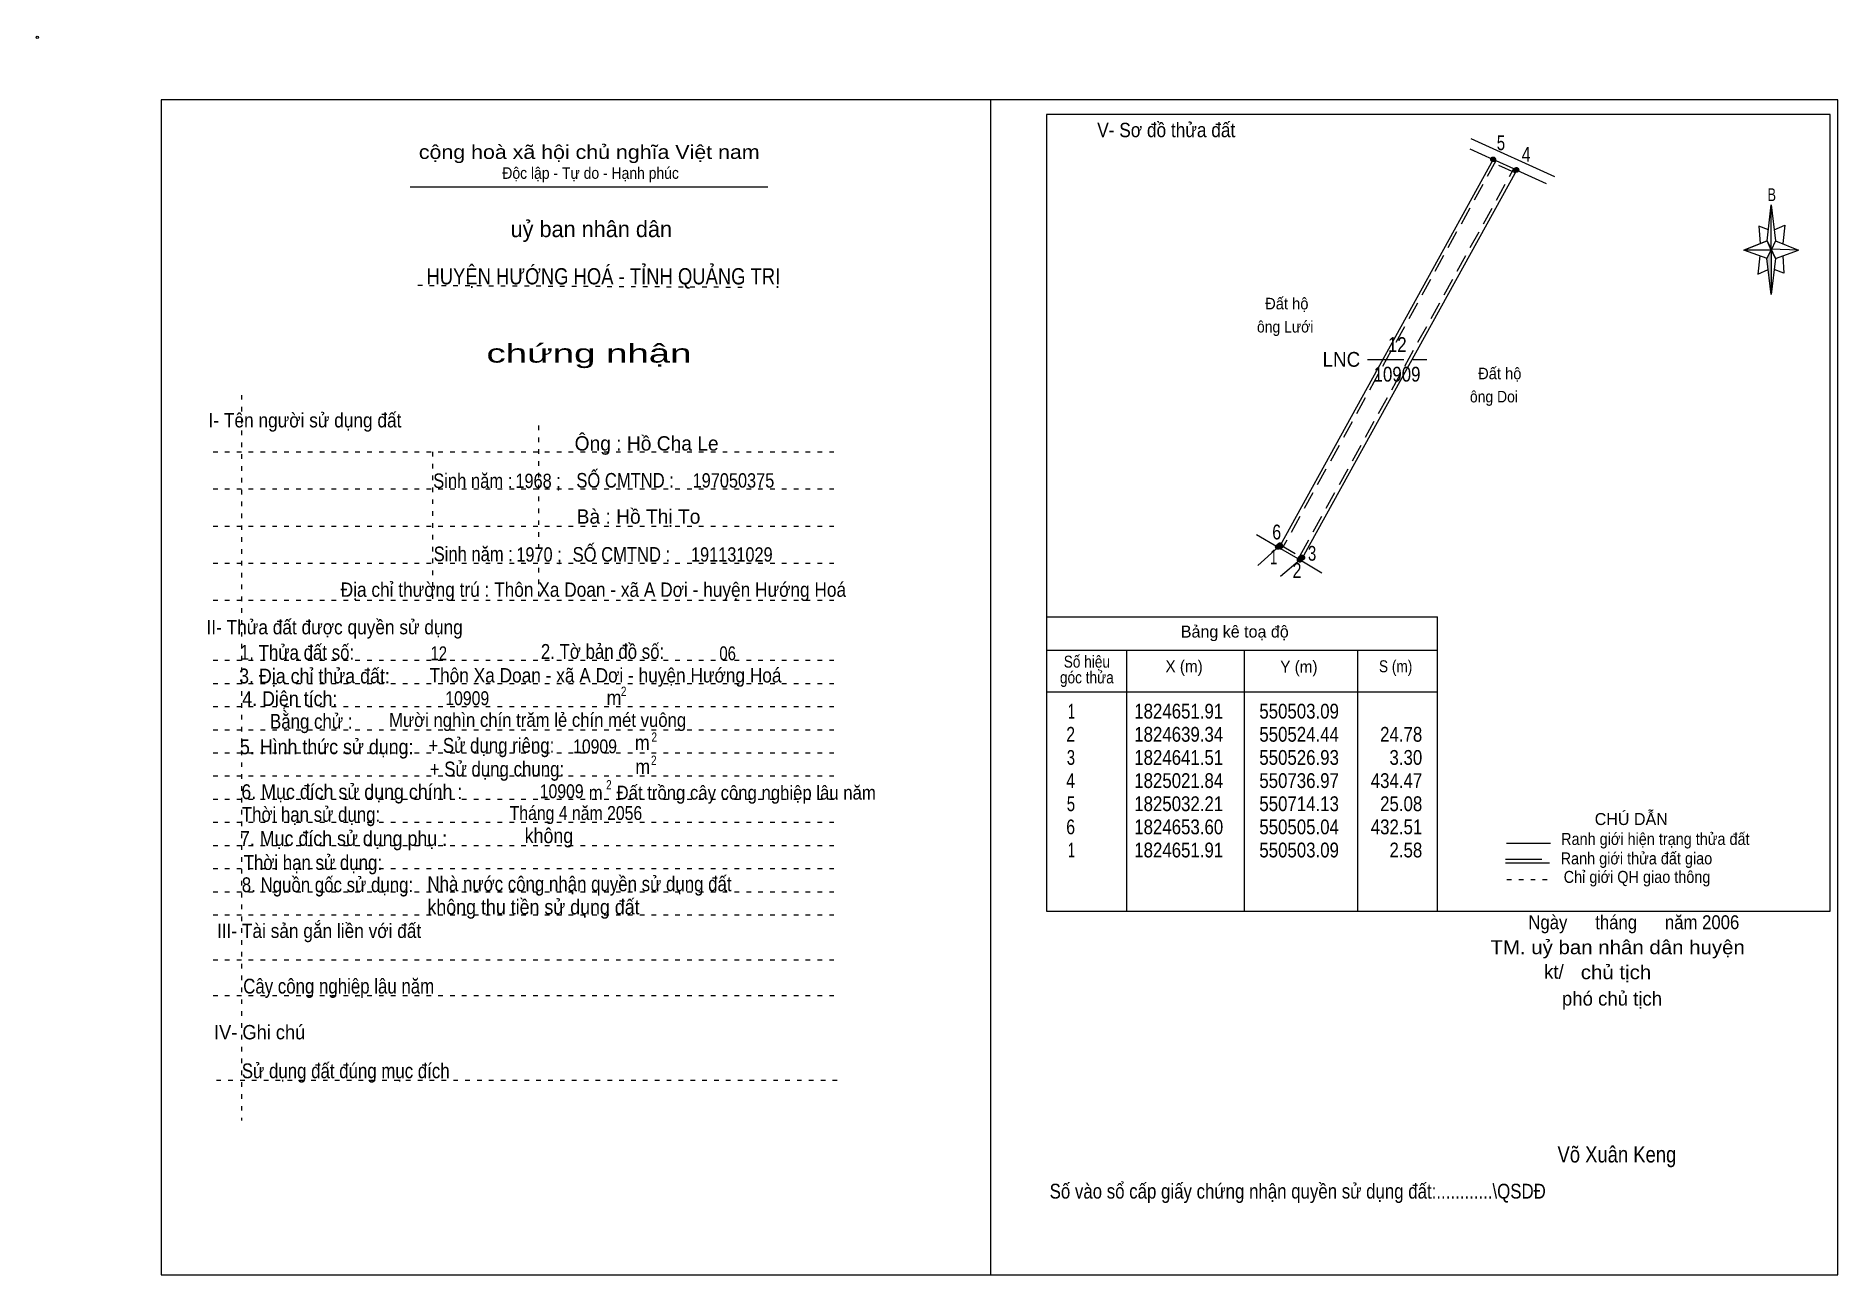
# Model space of a CAD drawing. Header units: centimetres. Extents: x -1.6 to 37.4, y -1.3 to 25.5.
import ezdxf
from ezdxf.enums import TextEntityAlignment as Align

# ---------------------------------------------------------------- set-up
doc = ezdxf.new("R2010")
doc.units = ezdxf.units.CM
doc.header["$LTSCALE"] = 0.13
for name, pattern in [('DOTTED', [1.5, 0.3, -1.2]), ('LONG_DASHED', [7.5, 6, -1.5]), ('MEDIUM_DASHED', [4.5, 3, -1.5])]:
    doc.linetypes.add(name, pattern=pattern)
for name, color, linetype, lineweight in [('1', 7, 'DOTTED', 13), ('10', 7, 'Continuous', 13), ('2', 7, 'Continuous', 25), ('3', 7, 'Continuous', 13), ('30', 7, 'Continuous', 13), ('32', 7, 'LONG_DASHED', 13), ('33', 7, 'LONG_DASHED', 13), ('35', 7, 'Continuous', 13)]:
    doc.layers.add(name, color=color, linetype=linetype, lineweight=lineweight)

msp = doc.modelspace()

# ---------------------------------------------------------------- hatches: boundary and pattern name
at = {"layer": '30'}
msp.add_hatch(color=256, dxfattribs=at).paths.add_polyline_path([(35.91, 20.87), (35.91, 19.91), (35.81, 20.69)])
at = {"layer": '32'}
for points in [[(29.95, 22.8311, 1), (29.85, 22.8311, 1)], [(30.4529, 22.6028, 1), (30.3529, 22.6028, 1)], [(25.3029, 14.457, 1), (25.2029, 14.457, 1)], [(25.3459, 14.4942, 1), (25.2459, 14.4942, 1)], [(25.773, 14.1802, 1), (25.673, 14.1802, 1)], [(25.8279, 14.228, 1), (25.7279, 14.228, 1)]]:
    msp.add_hatch(color=256, dxfattribs=at).paths.add_polyline_path(points)

# ---------------------------------------------------------------- linework, layer by layer
at = {"layer": '1', "linetype": 'Continuous'}
msp.add_line((6.51, 22.24), (14.23, 22.24), dxfattribs=at)
at = {"layer": '1'}
for p, q in [((6.67, 20.11), (13.82, 20.07)), ((2.86, 17.74), (2.86, 2.07)), ((9.28, 17.08), (9.28, 13.31)), ((2.25, 16.51), (15.75, 16.51)), ((6.99, 16.51), (6.99, 13.31)), ((2.25, 15.71), (15.75, 15.71)), ((2.25, 14.91), (15.75, 14.91)), ((2.25, 14.11), (15.75, 14.11)), ((2.25, 13.31), (15.75, 13.31)), ((2.25, 12.01), (15.75, 12.01)), ((2.25, 11.51), (15.75, 11.51)), ((2.25, 11.01), (15.75, 11.01)), ((2.25, 10.51), (15.75, 10.51)), ((2.25, 10.01), (15.75, 10.01)), ((2.25, 9.51), (15.75, 9.51)), ((2.25, 9.01), (15.75, 9.01)), ((2.25, 8.51), (15.75, 8.51)), ((2.25, 8.01), (15.75, 8.01)), ((2.25, 7.51), (15.75, 7.51)), ((2.25, 7.01), (15.75, 7.01)), ((2.25, 6.51), (15.75, 6.51)), ((2.25, 5.54), (15.75, 5.54)), ((2.25, 4.77), (15.75, 4.77)), ((2.32, 2.94), (15.82, 2.94))]:
    msp.add_line(p, q, dxfattribs=at)
at = {"layer": '10'}
for p, q in [((29.4, 23.06), (29.9, 22.83)), ((29.42, 23.28), (31.23, 22.46)), ((30.41, 22.6), (31.05, 22.31)), ((24.79, 14.73), (25.26, 14.45)), ((25.26, 14.45), (24.82, 14.06)), ((25.73, 14.18), (25.31, 13.82)), ((25.73, 14.18), (26.2, 13.9))]:
    msp.add_line(p, q, dxfattribs=at)
at = {"layer": '10', "linetype": 'MEDIUM_DASHED'}
for p, q in [((30.38, 22.54), (29.87, 22.77)), ((25.29, 14.51), (25.76, 14.24))]:
    msp.add_line(p, q, dxfattribs=at)
at = {"layer": '10'}
for points in [[(29.9, 22.83), (25.3, 14.49), (25.26, 14.45), (25.73, 14.18)], [(25.73, 14.18), (25.78, 14.22), (30.41, 22.6), (29.9, 22.83)]]:
    msp.add_lwpolyline(points, dxfattribs=at)
at = {"layer": '10', "linetype": 'MEDIUM_DASHED'}
for points in [[(29.96, 22.8), (25.36, 14.45), (25.31, 14.4)], [(25.69, 14.23), (25.73, 14.27), (30.35, 22.63)]]:
    msp.add_lwpolyline(points, dxfattribs=at)
at = {"layer": '10'}
msp.add_circle((-1.55, 25.47), 0.025, dxfattribs=at)
at = {"layer": '2'}
for p, q in [((20.25, 12.95), (28.7, 12.95)), ((28.7, 6.59), (28.7, 12.95)), ((20.25, 12.23), (28.7, 12.23)), ((21.99, 6.59), (21.99, 12.23)), ((24.53, 10.89), (24.53, 12.23)), ((26.97, 12.23), (26.97, 6.59)), ((20.25, 11.33), (28.7, 11.33))]:
    msp.add_line(p, q, dxfattribs=at)
msp.add_lwpolyline([(37.18, 23.8), (20.25, 23.8), (20.25, 6.59), (37.18, 6.59)], close=True, dxfattribs=at)
msp.add_lwpolyline([(24.53, 6.59), (24.53, 10.39), (24.53, 10.89)], dxfattribs=at)
at = {"layer": '3'}
msp.add_line((19.04, 24.12), (19.04, -1.27), dxfattribs=at)
for points in [[(19.04, 24.12), (1.13, 24.12), (1.13, -1.27), (19.04, -1.27)], [(19.04, -1.27), (37.35, -1.27), (37.35, 24.12), (19.04, 24.12)]]:
    msp.add_lwpolyline(points, dxfattribs=at)
at = {"layer": '30'}
for p, q in [((35.82, 21.07), (35.91, 21.85)), ((36, 21.07), (36.5, 20.87)), ((35.82, 20.69), (35.32, 20.87)), ((36, 20.69), (35.91, 19.91)), ((36.16, 20.75), (36.18, 20.37)), ((36.18, 20.37), (35.97, 20.45))]:
    msp.add_line(p, q, dxfattribs=at)
for points in [[(35.91, 21.85), (36, 21.07), (35.91, 20.87)], [(35.91, 20.87), (35.32, 20.87), (35.82, 21.07), (36, 20.69), (36.5, 20.87), (35.91, 20.89)], [(35.91, 20.87), (35.91, 19.91), (35.81, 20.69)]]:
    msp.add_lwpolyline(points, close=True, dxfattribs=at)
for points in [[(35.97, 21.31), (36.2, 21.41), (36.16, 21.01)], [(35.91, 20.87), (35.82, 21.07), (35.32, 20.87)], [(35.85, 21.31), (35.64, 21.39), (35.67, 21.01)], [(35.66, 20.75), (35.62, 20.35), (35.84, 20.45)], [(35.91, 20.87), (36, 20.69), (36.5, 20.87)]]:
    msp.add_lwpolyline(points, dxfattribs=at)
at = {"layer": '32'}
for centre in [(29.9, 22.8311), (30.4029, 22.6028), (25.2529, 14.457), (25.2959, 14.4942), (25.723, 14.1802), (25.7779, 14.228)]:
    msp.add_circle(centre, 0.05, dxfattribs=at)
at = {"layer": '33'}
msp.add_line((27.19, 18.51), (28.47, 18.51), dxfattribs=at)
at = {"layer": '35'}
for p, q in [((30.19, 8.06), (31.14, 8.06)), ((30.17, 7.63), (31.12, 7.63))]:
    msp.add_line(p, q, dxfattribs=at)
at = {"layer": '35', "linetype": 'LONG_DASHED'}
msp.add_line((30.17, 7.71), (31.12, 7.71), dxfattribs=at)
at = {"layer": '35', "linetype": 'DOTTED'}
msp.add_line((30.2, 7.27), (31.19, 7.27), dxfattribs=at)

# ---------------------------------------------------------------- texts
at = {"layer": '1'}
for s, height, width, p in [('V- Sơ đồ thửa đất', 0.31, 0.9, (22.84, 23.31)), ('cộng hoà xã hội chủ nghĩa Việt nam', 0.3, 1.15, (10.375, 22.84)), ('Độc lập - Tự do - Hạnh phúc', 0.25, 0.9, (10.405, 22.41)), ('chứng nhận', 0.4, 1.55, (10.37, 18.44)), ('I- Tên người sử dụng đất', 0.31, 0.9, (4.235, 17.04)), ('II- Thửa đất được quyền sử dụng', 0.31, 0.9, (4.875, 12.57)), ('III- Tài sản gắn liền với đất', 0.31, 0.9, (4.54, 6.01)), ('IV- Ghi chú', 0.31, 0.95, (3.255, 3.82))]:
    msp.add_text(s, height=height, dxfattribs=dict(at, width=width)).set_placement(p, align=Align.CENTER)
msp.add_text('uỷ ban nhân dân', height=0.35, dxfattribs=at).set_placement((10.42, 21.15), align=Align.CENTER)
at = {"layer": '10'}
for s, width, p in [('  Đất hộ', 0.95, (24.8, 19.59)), ('ông Lưới', 0.9, (24.8, 19.09)), ('  Đất hộ', 0.95, (29.4, 18.08)), ('ông Doi', 0.9, (29.4, 17.58))]:
    msp.add_text(s, height=0.25, dxfattribs=dict(at, width=width)).set_placement(p)
for s, height, p in [('Ông : Hồ Cha Le', 0.31, (11.615, 16.54)), ('Bà : Hồ Thị To', 0.31, (11.44, 14.96)), ('kt/ ', 0.3, (31.27, 5.13)), ('phó chủ tịch ', 0.3, (32.525, 4.55))]:
    msp.add_text(s, height=height, dxfattribs=at).set_placement(p, align=Align.CENTER)
for s, height, width, p in [('Sinh năm :', 0.3149, 0.85, (7.86, 15.73)), ('1968 ;', 0.31, 0.85, (9.27, 15.73)), ('SỐ CMTND :', 0.3149, 0.85, (11.15, 15.74)), ('197050375', 0.31, 0.85, (13.49, 15.74)), ('Sinh năm :', 0.3149, 0.85, (7.87, 14.15)), ('1970 ;', 0.31, 0.85, (9.29, 14.14)), ('SỐ CMTND :', 0.3149, 0.85, (11.07, 14.14)), ('191131029', 0.31, 0.85, (13.455, 14.14)), ('Địa chỉ thường trú : Thôn Xa Doan - xã A Dơi - huyện Hướng Hoá', 0.31, 0.9, (10.465, 13.38)), ('12', 0.3, 0.8, (7.125, 12.01)), ('06', 0.3, 0.8, (13.365, 12.01)), (' Thôn Xa Doan - xã A Dơi - huyện Hướng Hoá', 0.31, 0.9, (10.675, 11.53)), ('10909', 0.3, 0.85, (7.74, 11.04)), ('Mười nghìn chín trăm lẻ chín mét vuông ', 0.3, 0.9, (9.31, 10.57)), ('10909', 0.3, 0.85, (10.5, 10)), ('10909', 0.3, 0.85, (9.78, 9.03)), ('m   Đất trồng cây công nghiệp lâu năm ', 0.3, 0.9, (13.515, 9)), ('Tháng 4 năm 2056 ', 0.3, 0.85, (10.135, 8.56)), ('Ngày      tháng      năm 2006', 0.3, 0.9, (32.94, 6.2)), ('TM. uỷ ban nhân dân huyện', 0.3, 1.1, (32.59, 5.66)), ('chủ tịch', 0.3, 1.1, (32.555, 5.12)), ('Võ Xuân Keng ', 0.35, 0.85, (32.63, 1.16))]:
    msp.add_text(s, height=height, dxfattribs=dict(at, width=width)).set_placement(p, align=Align.CENTER)
at = {"layer": '2'}
for s, height, width, p in [('HUYỆN HƯỚNG HOÁ - TỈNH QUẢNG TRỊ', 0.35, 0.85, (10.68, 20.13)), ('Số hiệu', 0.2591, 0.85, (21.125, 11.85)), ('3. Địa chỉ thửa đất:', 0.32, 0.9, (4.44, 11.51)), ('góc thửa', 0.2591, 0.85, (21.125, 11.51)), ('X (m)', 0.2591, 0.95, (23.225, 11.75)), ('Y (m)', 0.2591, 0.95, (25.705, 11.74)), ('S (m)', 0.2591, 0.85, (27.795, 11.75)), ('Số vào sổ cấp giấy chứng nhận quyền sử dụng đất:............\\QSDĐ', 0.32, 0.85, (25.68, 0.38))]:
    msp.add_text(s, height=height, dxfattribs=dict(at, width=width)).set_placement(p, align=Align.CENTER)
msp.add_text('Bảng kê toạ độ', height=0.2591, dxfattribs=at).set_placement((24.32, 12.5), align=Align.CENTER)
for s, height, width, p in [('1. Thửa đất số:', 0.32, 0.85, (2.83, 12.02)), ('2. Tờ bản đồ số:', 0.32, 0.85, (9.33, 12.04)), ('4. Diện tích:', 0.32, 0.9, (2.88, 11.02)), ('m', 0.32, 0.9, (10.75, 11.04)), ('2', 0.2, 0.8, (11.06, 11.24)), ('Bằng chử :', 0.32, 0.85, (3.48, 10.53)), ('5. Hình thức sử dụng:', 0.32, 0.9, (2.83, 9.98)), ('+ Sử dụng riêng:', 0.32, 0.85, (6.9, 10.01)), ('m', 0.32, 0.9, (11.36, 10.07)), ('2', 0.2, 0.8, (11.72, 10.25)), ('+ Sử dụng chung:', 0.32, 0.85, (6.93, 9.5)), ('m', 0.32, 0.9, (11.37, 9.55)), ('2', 0.2, 0.8, (11.71, 9.75)), ('6. Mục đích sử dụng chính : ', 0.32, 0.9, (2.86, 9.01)), ('2', 0.2, 0.8, (10.74, 9.22)), ('Thời hạn sử dụng: ', 0.32, 0.85, (2.87, 8.52)), ('7. Mục đích sử dụng phụ : ', 0.32, 0.9, (2.83, 8)), ('không', 0.32, 0.9, (8.98, 8.06)), ('Thời hạn sử dụng: ', 0.32, 0.85, (2.91, 7.48)), ('8. Nguồn gốc sử dụng: ', 0.32, 0.85, (2.87, 7)), ('Nhà nước công nhận quyền sử dụng đất ', 0.32, 0.85, (6.88, 7.02)), ('không thu tiền sử dụng đất', 0.32, 0.9, (6.88, 6.52)), ('Cây công nghiệp lâu năm', 0.32, 0.85, (2.9, 4.81)), ('Sử dụng đất đúng mục đích', 0.32, 0.85, (2.87, 2.98))]:
    msp.add_text(s, height=height, dxfattribs=dict(at, width=width)).set_placement(p)
at = {"layer": '30', "width": 0.75}
msp.add_text('B', height=0.2756, dxfattribs=at).set_placement((35.92, 21.93), align=Align.CENTER)
at = {"layer": '30'}
for s, width, p in [('1', 0.65, (20.87, 10.75)), ('1824651.91', 0.85, (24.07, 10.75)), ('550503.09', 0.85, (26.57, 10.75)), ('550503.09', 0.85, (26.57, 10.75)), ('2', 0.8, (20.87, 10.25)), ('1824639.34', 0.85, (24.07, 10.25)), ('550524.44', 0.85, (26.57, 10.25)), ('24.78', 0.85, (28.37, 10.25)), ('3', 0.75, (20.87, 9.75)), ('1824641.51', 0.85, (24.07, 9.75)), ('550526.93', 0.85, (26.57, 9.75)), ('3.30', 0.85, (28.37, 9.75)), ('4', 0.8, (20.87, 9.25)), ('1825021.84', 0.85, (24.07, 9.25)), ('550736.97', 0.85, (26.57, 9.25)), ('434.47', 0.85, (28.37, 9.25)), ('5', 0.75, (20.87, 8.75)), ('1825032.21', 0.85, (24.07, 8.75)), ('550714.13', 0.85, (26.57, 8.75)), ('25.08', 0.85, (28.37, 8.75)), ('6', 0.8, (20.87, 8.25)), ('1824653.60', 0.85, (24.07, 8.25)), ('550505.04', 0.85, (26.57, 8.25)), ('432.51', 0.85, (28.37, 8.25)), ('1', 0.65, (20.87, 7.75)), ('1824651.91', 0.85, (24.07, 7.75)), ('550503.09', 0.85, (26.57, 7.75)), ('2.58', 0.85, (28.37, 7.75))]:
    msp.add_text(s, height=0.32, dxfattribs=dict(at, width=width)).set_placement(p, align=Align.RIGHT)
at = {"layer": '32'}
for s, width, p in [('5', 0.75, (30.07, 23.03)), ('4', 0.8, (30.615, 22.78)), ('6', 0.8, (25.225, 14.62)), ('3', 0.75, (25.99, 14.16)), ('1', 0.65, (25.16, 14.08)), ('2', 0.8, (25.665, 13.79))]:
    msp.add_text(s, height=0.32, dxfattribs=dict(at, width=width)).set_placement(p, align=Align.CENTER)
at = {"layer": '33', "width": 0.85}
for s, p in [('12', (27.83, 18.67)), ('10909', (27.825, 18.03))]:
    msp.add_text(s, height=0.32, dxfattribs=at).set_placement(p, align=Align.CENTER)
at = {"layer": '33', "width": 0.95}
msp.add_text('LNC', height=0.32, dxfattribs=at).set_placement((27.03, 18.35), align=Align.RIGHT)
at = {"layer": '35'}
msp.add_text('CHÚ DẪN', height=0.2591, dxfattribs=at).set_placement((32.885, 8.45), align=Align.CENTER)
at = {"layer": '35', "width": 0.9}
for s, p in [('Ranh giới hiện trạng thửa đất', (33.405, 8.02)), ('Ranh giới thửa đất giao ', (33.04, 7.6)), ('Chỉ giới QH giao thông', (33.01, 7.2))]:
    msp.add_text(s, height=0.2591, dxfattribs=at).set_placement(p, align=Align.CENTER)

doc.saveas('drawing.dxf')
